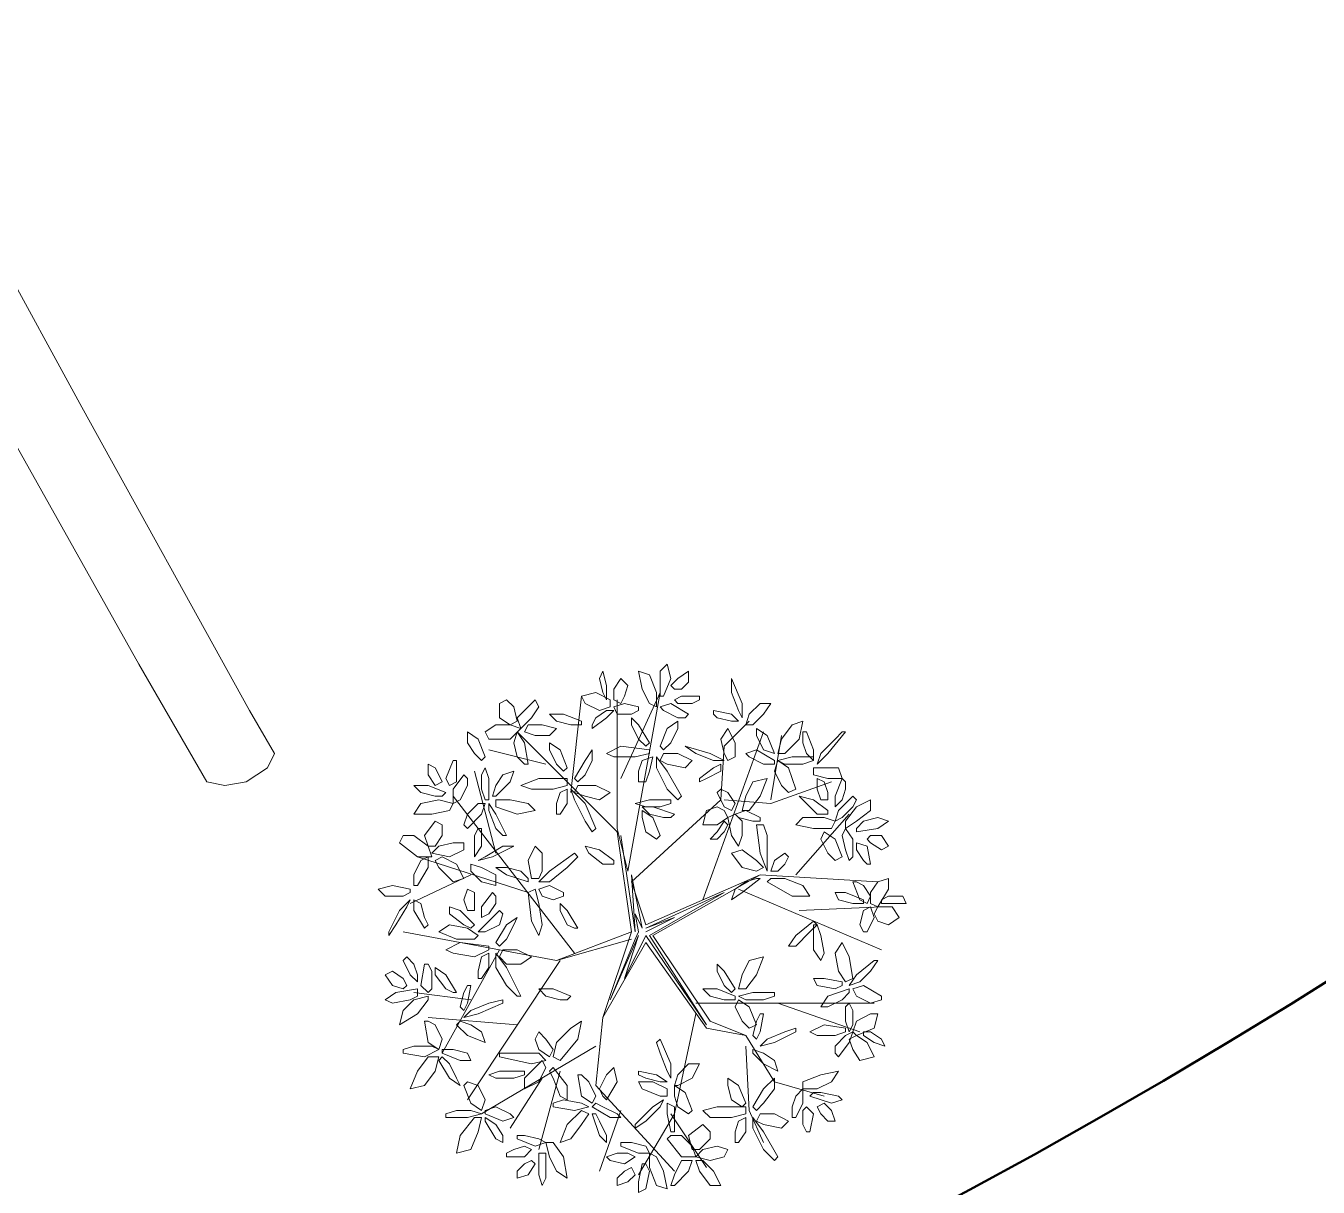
# Model space of a CAD drawing. Header units: millimetres. Extents: x 2424 to 2568, y 1542 to 1762.
# Drawn here: x 2518.33 to 2528.55, y 1628.91 to 1638.09 of the extents above; entities that cross this region are included whole.
import ezdxf

# ---------------------------------------------------------------- set-up
doc = ezdxf.new("R2010")
doc.units = ezdxf.units.MM
doc.layers.add('PDF_0', color=7, linetype='Continuous')

msp = doc.modelspace()

# ---------------------------------------------------------------- linework, layer by layer
at = {"layer": 'PDF_0', "lineweight": 9}
for points in [[(2510.382, 1648.803), (2519.221, 1633.045), (2519.757, 1632.114), (2519.899, 1632.085), (2520.068, 1632.114), (2520.238, 1632.226), (2520.294, 1632.339), (2520.096, 1632.678), (2518.769, 1635.079), (2516.764, 1638.75)], [(2522.638, 1632.029), (2522.723, 1632.791)], [(2523.033, 1632.142), (2523.344, 1632.82), (2523.09, 1631.408), (2523.005, 1631.746), (2523.005, 1632.763)], [(2524.05, 1632.594), (2523.852, 1632.396), (2523.824, 1631.972), (2523.118, 1631.323), (2523.231, 1630.984), (2524.135, 1631.379), (2523.287, 1630.899), (2523.739, 1630.221), (2524.022, 1630.109)], [(2524.643, 1629.628), (2524.248, 1629.741), (2524.022, 1630.109), (2523.711, 1630.165), (2523.231, 1630.843), (2522.892, 1630.25), (2523.118, 1630.927), (2523.005, 1631.718), (2522.214, 1632.509)], [(2523.683, 1631.182), (2524.163, 1632.509)], [(2524.219, 1631.972), (2524.304, 1632.481)], [(2522.44, 1632.255), (2521.988, 1632.368)], [(2522.045, 1631.549), (2521.875, 1632.198)], [(2523.852, 1631.972), (2524.219, 1631.944), (2524.699, 1632.114)], [(2522.666, 1630.758), (2521.706, 1632.001)], [(2524.417, 1631.379), (2524.841, 1631.859)], [(2523.033, 1631.69), (2523.146, 1630.927), (2523.118, 1631.379), (2523.203, 1630.956), (2523.146, 1631.069), (2523.174, 1630.927), (2523.146, 1630.871), (2522.949, 1630.391), (2523.174, 1630.899), (2523.062, 1630.56), (2523.231, 1630.899), (2523.711, 1630.193), (2523.259, 1630.899), (2523.852, 1631.238), (2523.231, 1630.956), (2523.457, 1631.04), (2523.231, 1630.927)], [(2522.299, 1631.238), (2521.424, 1631.52)], [(2521.847, 1631.379), (2521.367, 1631.153)], [(2524.135, 1631.379), (2525.067, 1631.323)], [(2523.965, 1631.266), (2525.095, 1630.786)], [(2524.445, 1631.097), (2525.095, 1631.125)], [(2522.525, 1630.702), (2521.311, 1630.927)], [(2523.118, 1630.871), (2522.525, 1630.702), (2523.118, 1630.927)], [(2522.073, 1630.786), (2521.621, 1629.967)], [(2522.553, 1630.702), (2521.819, 1629.6)], [(2521.847, 1630.391), (2521.395, 1630.447)], [(2523.626, 1630.278), (2523.457, 1629.487), (2523.174, 1629.007)], [(2523.626, 1630.363), (2525.038, 1630.363)], [(2524.276, 1630.363), (2524.925, 1630.137)], [(2522.214, 1630.193), (2521.508, 1630.25)], [(2522.892, 1630.25), (2522.836, 1629.713), (2523.457, 1629.035)], [(2522.836, 1630.024), (2521.932, 1629.487)], [(2524.022, 1630.024), (2524.05, 1629.515), (2524.163, 1629.261)], [(2522.412, 1629.77), (2522.158, 1629.374)], [(2522.553, 1629.826), (2522.384, 1629.205)], [(2523.033, 1629.515), (2522.864, 1629.035)], [(2523.429, 1629.487), (2523.711, 1629.064)]]:
    msp.add_lwpolyline(points, dxfattribs=at)
for points in [[(2523.344, 1632.848), (2523.344, 1632.989), (2523.4, 1633.045), (2523.429, 1632.932), (2523.372, 1632.791), (2523.344, 1632.791)], [(2522.92, 1632.763), (2522.92, 1632.791), (2522.92, 1632.876), (2522.892, 1632.989), (2522.864, 1632.932), (2522.892, 1632.82)], [(2523.033, 1632.735), (2522.977, 1632.763), (2522.977, 1632.848), (2523.033, 1632.932), (2523.09, 1632.876), (2523.062, 1632.791)], [(2523.316, 1632.707), (2523.259, 1632.735), (2523.203, 1632.848), (2523.174, 1632.989), (2523.259, 1632.961), (2523.316, 1632.82)], [(2523.457, 1632.848), (2523.429, 1632.876), (2523.485, 1632.932), (2523.57, 1632.989), (2523.57, 1632.904), (2523.513, 1632.848)], [(2523.909, 1632.82), (2523.909, 1632.932), (2523.993, 1632.735), (2523.993, 1632.622), (2523.965, 1632.678)], [(2522.186, 1632.707), (2522.214, 1632.594), (2522.158, 1632.565), (2522.073, 1632.622), (2522.073, 1632.735), (2522.13, 1632.763)], [(2522.356, 1632.763), (2522.384, 1632.707), (2522.327, 1632.622), (2522.243, 1632.537), (2522.214, 1632.622), (2522.299, 1632.707)], [(2522.864, 1632.678), (2522.751, 1632.735), (2522.723, 1632.791), (2522.836, 1632.82), (2522.949, 1632.763), (2522.949, 1632.707)], [(2523.118, 1632.65), (2523.005, 1632.65), (2522.977, 1632.707), (2523.062, 1632.735), (2523.174, 1632.707), (2523.174, 1632.678)], [(2523.485, 1632.622), (2523.372, 1632.678), (2523.344, 1632.707), (2523.429, 1632.735), (2523.57, 1632.65), (2523.542, 1632.622)], [(2523.598, 1632.735), (2523.485, 1632.735), (2523.457, 1632.763), (2523.513, 1632.791), (2523.655, 1632.791), (2523.655, 1632.763)], [(2524.022, 1632.565), (2524.078, 1632.565), (2524.163, 1632.65), (2524.219, 1632.735), (2524.135, 1632.735), (2524.05, 1632.65)], [(2522.638, 1632.565), (2522.525, 1632.594), (2522.468, 1632.65), (2522.581, 1632.65), (2522.723, 1632.594), (2522.723, 1632.565)], [(2522.836, 1632.622), (2522.92, 1632.678), (2522.977, 1632.678), (2522.92, 1632.622), (2522.807, 1632.537), (2522.807, 1632.565)], [(2523.174, 1632.452), (2523.118, 1632.565), (2523.118, 1632.622), (2523.174, 1632.565), (2523.259, 1632.424), (2523.231, 1632.396)], [(2523.796, 1632.622), (2523.909, 1632.594), (2523.965, 1632.594), (2523.909, 1632.65), (2523.767, 1632.678), (2523.767, 1632.65)], [(2522.045, 1632.565), (2522.158, 1632.565), (2522.243, 1632.537), (2522.158, 1632.452), (2521.988, 1632.452), (2521.96, 1632.509)], [(2522.271, 1632.509), (2522.299, 1632.565), (2522.412, 1632.565), (2522.525, 1632.537), (2522.468, 1632.481), (2522.356, 1632.481)], [(2523.429, 1632.424), (2523.485, 1632.537), (2523.485, 1632.594), (2523.4, 1632.537), (2523.344, 1632.396), (2523.372, 1632.368)], [(2523.88, 1632.283), (2523.937, 1632.311), (2523.937, 1632.424), (2523.88, 1632.537), (2523.824, 1632.452), (2523.852, 1632.339)], [(2524.163, 1632.368), (2524.248, 1632.339), (2524.191, 1632.481), (2524.106, 1632.537), (2524.106, 1632.481)], [(2524.276, 1632.339), (2524.332, 1632.339), (2524.445, 1632.452), (2524.473, 1632.594), (2524.389, 1632.565), (2524.304, 1632.452)], [(2521.875, 1632.339), (2521.819, 1632.424), (2521.819, 1632.509), (2521.904, 1632.452), (2521.96, 1632.311), (2521.932, 1632.283)], [(2522.214, 1632.311), (2522.186, 1632.424), (2522.214, 1632.509), (2522.271, 1632.424), (2522.299, 1632.255), (2522.271, 1632.255)], [(2522.525, 1632.255), (2522.468, 1632.368), (2522.468, 1632.424), (2522.553, 1632.368), (2522.61, 1632.226), (2522.581, 1632.198)], [(2524.473, 1632.424), (2524.502, 1632.339), (2524.558, 1632.283), (2524.558, 1632.368), (2524.502, 1632.509), (2524.473, 1632.509)], [(2524.728, 1632.452), (2524.615, 1632.339), (2524.586, 1632.255), (2524.671, 1632.339), (2524.812, 1632.509), (2524.784, 1632.509)], [(2522.751, 1632.17), (2522.807, 1632.283), (2522.807, 1632.368), (2522.751, 1632.283), (2522.666, 1632.142), (2522.694, 1632.114)], [(2523.146, 1632.311), (2522.977, 1632.311), (2522.92, 1632.339), (2523.033, 1632.396), (2523.259, 1632.368), (2523.259, 1632.339)], [(2523.344, 1632.283), (2523.372, 1632.339), (2523.485, 1632.339), (2523.598, 1632.283), (2523.542, 1632.226), (2523.4, 1632.255)], [(2523.626, 1632.339), (2523.542, 1632.396), (2523.739, 1632.339), (2523.852, 1632.283), (2523.767, 1632.283)], [(2524.163, 1632.255), (2524.05, 1632.311), (2524.022, 1632.339), (2524.106, 1632.368), (2524.248, 1632.283), (2524.248, 1632.255)], [(2521.621, 1632.114), (2521.565, 1632.085), (2521.508, 1632.17), (2521.508, 1632.255), (2521.565, 1632.226), (2521.593, 1632.17)], [(2521.734, 1632.226), (2521.734, 1632.114), (2521.678, 1632.085), (2521.65, 1632.142), (2521.706, 1632.283), (2521.734, 1632.283)], [(2521.932, 1632.057), (2521.932, 1632.17), (2521.96, 1632.226), (2521.988, 1632.142), (2521.988, 1631.972), (2521.96, 1631.972)], [(2523.174, 1632.114), (2523.231, 1632.114), (2523.259, 1632.198), (2523.287, 1632.311), (2523.203, 1632.283), (2523.174, 1632.198)], [(2523.4, 1632.057), (2523.316, 1632.226), (2523.316, 1632.311), (2523.4, 1632.198), (2523.513, 1632.001), (2523.485, 1631.972)], [(2523.711, 1632.142), (2523.824, 1632.198), (2523.824, 1632.255), (2523.767, 1632.226), (2523.655, 1632.142), (2523.655, 1632.114)], [(2524.304, 1632.085), (2524.248, 1632.198), (2524.276, 1632.283), (2524.361, 1632.226), (2524.417, 1632.057), (2524.361, 1632.029)], [(2524.473, 1632.255), (2524.332, 1632.255), (2524.276, 1632.283), (2524.389, 1632.311), (2524.558, 1632.311), (2524.558, 1632.283)], [(2524.558, 1632.226), (2524.558, 1632.17), (2524.671, 1632.142), (2524.784, 1632.142), (2524.756, 1632.226), (2524.643, 1632.226)], [(2521.819, 1632.085), (2521.762, 1631.972), (2521.706, 1631.944), (2521.706, 1632.057), (2521.791, 1632.17), (2521.819, 1632.142)], [(2522.045, 1632.085), (2522.101, 1632.17), (2522.186, 1632.198), (2522.158, 1632.114), (2522.045, 1632.001), (2522.017, 1632.001)], [(2522.497, 1632.057), (2522.327, 1632.057), (2522.243, 1632.085), (2522.384, 1632.142), (2522.61, 1632.142), (2522.61, 1632.085)], [(2523.993, 1631.888), (2524.05, 1631.888), (2524.135, 1632.001), (2524.191, 1632.142), (2524.078, 1632.114), (2524.022, 1632.001)], [(2524.671, 1631.972), (2524.615, 1631.972), (2524.586, 1632.057), (2524.586, 1632.142), (2524.643, 1632.114), (2524.671, 1632.029)], [(2524.812, 1632.057), (2524.784, 1631.972), (2524.728, 1631.916), (2524.728, 1632.001), (2524.784, 1632.142), (2524.812, 1632.114)], [(2521.565, 1632.001), (2521.452, 1632.029), (2521.395, 1632.085), (2521.508, 1632.085), (2521.65, 1632.029), (2521.621, 1632.001)], [(2522.525, 1631.859), (2522.553, 1631.859), (2522.61, 1631.944), (2522.61, 1632.057), (2522.553, 1632.029), (2522.525, 1631.944)], [(2522.751, 1631.803), (2522.666, 1631.972), (2522.638, 1632.057), (2522.751, 1631.944), (2522.836, 1631.746), (2522.807, 1631.718)], [(2522.666, 1632.029), (2522.694, 1632.085), (2522.836, 1632.085), (2522.949, 1632.029), (2522.864, 1631.972), (2522.751, 1632.001)], [(2523.88, 1632.029), (2523.937, 1631.944), (2523.909, 1631.888), (2523.852, 1631.916), (2523.796, 1632.029), (2523.824, 1632.057)], [(2521.706, 1631.944), (2521.678, 1631.888), (2521.537, 1631.859), (2521.395, 1631.859), (2521.452, 1631.944), (2521.593, 1631.972)], [(2521.819, 1631.859), (2521.904, 1631.944), (2521.96, 1631.944), (2521.932, 1631.859), (2521.819, 1631.746), (2521.791, 1631.775)], [(2522.045, 1631.746), (2521.988, 1631.888), (2521.988, 1631.944), (2522.045, 1631.859), (2522.13, 1631.69), (2522.101, 1631.69)], [(2522.045, 1631.972), (2522.045, 1631.916), (2522.214, 1631.859), (2522.356, 1631.888), (2522.299, 1631.944), (2522.158, 1631.972)], [(2523.344, 1631.916), (2523.231, 1631.916), (2523.146, 1631.944), (2523.259, 1631.972), (2523.429, 1631.972), (2523.429, 1631.944)], [(2523.372, 1631.831), (2523.259, 1631.859), (2523.203, 1631.916), (2523.287, 1631.916), (2523.457, 1631.859), (2523.429, 1631.831)], [(2523.852, 1631.888), (2523.88, 1631.831), (2523.796, 1631.775), (2523.683, 1631.775), (2523.711, 1631.888), (2523.796, 1631.916)], [(2524.586, 1631.859), (2524.502, 1631.944), (2524.445, 1632.001), (2524.558, 1631.972), (2524.671, 1631.888), (2524.671, 1631.859)], [(2524.869, 1631.916), (2524.784, 1631.831), (2524.728, 1631.803), (2524.756, 1631.888), (2524.869, 1632.001), (2524.897, 1631.972)], [(2524.812, 1631.746), (2524.812, 1631.803), (2524.897, 1631.916), (2525.01, 1631.972), (2525.01, 1631.888), (2524.897, 1631.803)], [(2523.231, 1631.718), (2523.203, 1631.831), (2523.203, 1631.888), (2523.287, 1631.831), (2523.344, 1631.69), (2523.316, 1631.662)], [(2523.993, 1631.803), (2523.993, 1631.69), (2523.965, 1631.605), (2523.909, 1631.69), (2523.88, 1631.831), (2523.937, 1631.859)], [(2524.078, 1631.803), (2523.965, 1631.831), (2523.937, 1631.859), (2524.022, 1631.888), (2524.135, 1631.831), (2524.135, 1631.803)], [(2524.728, 1631.803), (2524.699, 1631.746), (2524.558, 1631.746), (2524.417, 1631.775), (2524.473, 1631.831), (2524.643, 1631.831)], [(2524.954, 1631.803), (2525.067, 1631.831), (2525.151, 1631.803), (2525.067, 1631.746), (2524.897, 1631.718), (2524.897, 1631.746)], [(2521.621, 1631.69), (2521.565, 1631.605), (2521.508, 1631.605), (2521.48, 1631.69), (2521.565, 1631.803), (2521.621, 1631.775)], [(2521.875, 1631.69), (2521.875, 1631.577), (2521.875, 1631.52), (2521.932, 1631.605), (2521.932, 1631.746), (2521.904, 1631.746)], [(2523.88, 1631.775), (2523.852, 1631.803), (2523.796, 1631.718), (2523.739, 1631.662), (2523.796, 1631.662), (2523.852, 1631.718)], [(2524.191, 1631.69), (2524.191, 1631.492), (2524.191, 1631.408), (2524.135, 1631.549), (2524.106, 1631.775), (2524.163, 1631.775)], [(2524.671, 1631.549), (2524.615, 1631.662), (2524.643, 1631.718), (2524.728, 1631.662), (2524.784, 1631.52), (2524.728, 1631.492)], [(2524.812, 1631.577), (2524.784, 1631.69), (2524.812, 1631.746), (2524.869, 1631.662), (2524.869, 1631.52), (2524.841, 1631.492)], [(2521.395, 1631.69), (2521.508, 1631.605), (2521.537, 1631.52), (2521.424, 1631.52), (2521.282, 1631.633), (2521.311, 1631.69)], [(2521.791, 1631.633), (2521.791, 1631.577), (2521.678, 1631.52), (2521.537, 1631.549), (2521.593, 1631.605), (2521.706, 1631.633)], [(2522.101, 1631.605), (2522.186, 1631.605), (2522.017, 1631.52), (2521.904, 1631.492), (2521.96, 1631.52)], [(2522.384, 1631.351), (2522.327, 1631.351), (2522.299, 1631.492), (2522.356, 1631.605), (2522.412, 1631.549), (2522.412, 1631.408)], [(2522.892, 1631.464), (2522.779, 1631.549), (2522.751, 1631.605), (2522.864, 1631.577), (2522.977, 1631.492), (2522.977, 1631.464)], [(2524.954, 1631.492), (2524.897, 1631.577), (2524.897, 1631.633), (2524.982, 1631.605), (2525.01, 1631.464), (2524.982, 1631.464)], [(2524.982, 1631.662), (2525.01, 1631.69), (2525.095, 1631.69), (2525.151, 1631.605), (2525.095, 1631.577), (2525.01, 1631.633)], [(2521.395, 1631.379), (2521.452, 1631.492), (2521.508, 1631.52), (2521.508, 1631.436), (2521.424, 1631.295), (2521.395, 1631.295)], [(2521.565, 1631.492), (2521.621, 1631.52), (2521.734, 1631.464), (2521.791, 1631.351), (2521.706, 1631.323), (2521.593, 1631.436)], [(2522.61, 1631.436), (2522.468, 1631.323), (2522.384, 1631.323), (2522.468, 1631.408), (2522.666, 1631.549), (2522.694, 1631.52)], [(2524.163, 1631.436), (2524.106, 1631.408), (2523.993, 1631.436), (2523.909, 1631.549), (2523.993, 1631.577), (2524.106, 1631.492)], [(2524.361, 1631.52), (2524.332, 1631.549), (2524.248, 1631.492), (2524.219, 1631.408), (2524.276, 1631.408), (2524.332, 1631.464)], [(2521.847, 1631.464), (2521.847, 1631.408), (2521.932, 1631.323), (2522.045, 1631.295), (2522.045, 1631.379), (2521.932, 1631.436)], [(2522.243, 1631.408), (2522.13, 1631.436), (2522.045, 1631.436), (2522.13, 1631.379), (2522.299, 1631.323), (2522.299, 1631.351)], [(2521.367, 1631.238), (2521.367, 1631.266), (2521.226, 1631.295), (2521.113, 1631.266), (2521.169, 1631.21), (2521.311, 1631.21)], [(2522.581, 1631.21), (2522.581, 1631.238), (2522.468, 1631.295), (2522.384, 1631.266), (2522.412, 1631.21), (2522.497, 1631.182)], [(2524.022, 1631.323), (2523.937, 1631.266), (2523.909, 1631.182), (2523.993, 1631.238), (2524.135, 1631.351), (2524.106, 1631.351)], [(2524.332, 1631.351), (2524.473, 1631.295), (2524.53, 1631.21), (2524.389, 1631.21), (2524.191, 1631.323), (2524.219, 1631.351)], [(2524.954, 1631.295), (2525.01, 1631.21), (2524.982, 1631.153), (2524.925, 1631.182), (2524.869, 1631.323), (2524.897, 1631.323)], [(2525.01, 1631.238), (2525.067, 1631.323), (2525.151, 1631.351), (2525.151, 1631.266), (2525.067, 1631.125), (2525.01, 1631.153)], [(2521.875, 1631.097), (2521.819, 1631.097), (2521.791, 1631.182), (2521.819, 1631.266), (2521.875, 1631.238), (2521.875, 1631.153)], [(2522.045, 1631.153), (2521.988, 1631.069), (2521.932, 1631.04), (2521.932, 1631.125), (2522.017, 1631.238), (2522.045, 1631.21)], [(2522.384, 1631.153), (2522.412, 1630.984), (2522.384, 1630.899), (2522.327, 1631.012), (2522.299, 1631.238), (2522.356, 1631.266)], [(2524.869, 1631.153), (2524.756, 1631.182), (2524.728, 1631.238), (2524.812, 1631.238), (2524.954, 1631.182), (2524.954, 1631.153)], [(2525.095, 1631.182), (2525.095, 1631.153), (2525.208, 1631.153), (2525.292, 1631.153), (2525.264, 1631.21), (2525.151, 1631.21)], [(2521.254, 1630.984), (2521.339, 1631.125), (2521.367, 1631.182), (2521.282, 1631.097), (2521.198, 1630.927), (2521.198, 1630.899)], [(2521.48, 1631.04), (2521.452, 1631.153), (2521.395, 1631.182), (2521.395, 1631.097), (2521.48, 1630.956), (2521.508, 1630.984)], [(2521.791, 1630.984), (2521.678, 1631.069), (2521.678, 1631.125), (2521.762, 1631.097), (2521.875, 1630.984), (2521.847, 1630.956)], [(2522.073, 1630.984), (2521.96, 1630.927), (2521.904, 1630.927), (2521.96, 1630.984), (2522.073, 1631.097), (2522.101, 1631.069)], [(2522.61, 1630.984), (2522.553, 1631.097), (2522.553, 1631.153), (2522.61, 1631.097), (2522.694, 1630.956), (2522.666, 1630.956)], [(2524.925, 1630.984), (2524.954, 1631.097), (2525.01, 1631.125), (2525.038, 1631.04), (2524.982, 1630.927), (2524.954, 1630.927)], [(2525.038, 1631.069), (2525.067, 1631.125), (2525.179, 1631.125), (2525.236, 1631.04), (2525.151, 1630.984), (2525.067, 1631.012)], [(2522.13, 1630.871), (2522.186, 1630.984), (2522.214, 1631.04), (2522.13, 1630.984), (2522.045, 1630.843), (2522.073, 1630.814)], [(2524.53, 1630.927), (2524.417, 1630.814), (2524.361, 1630.814), (2524.417, 1630.899), (2524.558, 1631.012), (2524.586, 1630.984)], [(2521.904, 1630.899), (2521.875, 1630.871), (2521.734, 1630.871), (2521.593, 1630.927), (2521.678, 1630.984), (2521.819, 1630.956)], [(2524.615, 1630.899), (2524.643, 1630.758), (2524.615, 1630.702), (2524.558, 1630.786), (2524.558, 1630.984), (2524.586, 1630.984)], [(2521.875, 1630.73), (2521.706, 1630.758), (2521.65, 1630.786), (2521.762, 1630.843), (2521.988, 1630.814), (2521.988, 1630.786)], [(2522.073, 1630.73), (2522.101, 1630.786), (2522.214, 1630.786), (2522.327, 1630.73), (2522.243, 1630.673), (2522.13, 1630.673)], [(2524.812, 1630.532), (2524.869, 1630.56), (2524.841, 1630.73), (2524.784, 1630.843), (2524.728, 1630.758), (2524.756, 1630.617)], [(2521.395, 1630.673), (2521.424, 1630.589), (2521.424, 1630.532), (2521.367, 1630.589), (2521.311, 1630.702), (2521.339, 1630.73)], [(2521.904, 1630.56), (2521.932, 1630.56), (2521.988, 1630.645), (2521.988, 1630.758), (2521.932, 1630.73), (2521.904, 1630.617)], [(2522.13, 1630.504), (2522.045, 1630.645), (2522.045, 1630.758), (2522.13, 1630.645), (2522.243, 1630.419), (2522.214, 1630.419)], [(2523.965, 1630.476), (2524.022, 1630.476), (2524.106, 1630.589), (2524.163, 1630.73), (2524.05, 1630.702), (2523.993, 1630.589)], [(2525.01, 1630.617), (2524.925, 1630.532), (2524.841, 1630.504), (2524.897, 1630.589), (2525.038, 1630.702), (2525.067, 1630.702)], [(2521.339, 1630.504), (2521.311, 1630.476), (2521.226, 1630.504), (2521.169, 1630.589), (2521.226, 1630.617), (2521.311, 1630.56)], [(2521.537, 1630.617), (2521.537, 1630.476), (2521.508, 1630.447), (2521.452, 1630.504), (2521.48, 1630.673), (2521.508, 1630.673)], [(2521.65, 1630.476), (2521.565, 1630.589), (2521.565, 1630.645), (2521.65, 1630.589), (2521.734, 1630.447), (2521.706, 1630.447)], [(2523.852, 1630.504), (2523.796, 1630.617), (2523.796, 1630.673), (2523.852, 1630.617), (2523.937, 1630.476), (2523.909, 1630.447)], [(2521.367, 1630.391), (2521.226, 1630.363), (2521.169, 1630.391), (2521.254, 1630.447), (2521.424, 1630.476), (2521.424, 1630.419)], [(2521.791, 1630.447), (2521.762, 1630.334), (2521.791, 1630.306), (2521.819, 1630.363), (2521.847, 1630.504), (2521.819, 1630.504)], [(2522.553, 1630.391), (2522.44, 1630.419), (2522.384, 1630.476), (2522.497, 1630.476), (2522.638, 1630.419), (2522.61, 1630.391)], [(2523.852, 1630.391), (2523.739, 1630.419), (2523.683, 1630.476), (2523.796, 1630.476), (2523.937, 1630.419), (2523.937, 1630.391)], [(2524.728, 1630.476), (2524.586, 1630.504), (2524.558, 1630.56), (2524.643, 1630.56), (2524.784, 1630.532), (2524.784, 1630.504)], [(2524.784, 1630.391), (2524.671, 1630.334), (2524.615, 1630.334), (2524.671, 1630.419), (2524.841, 1630.476), (2524.841, 1630.447)], [(2525.01, 1630.363), (2524.897, 1630.419), (2524.869, 1630.476), (2524.954, 1630.504), (2525.095, 1630.419), (2525.095, 1630.391)], [(2521.508, 1630.419), (2521.508, 1630.391), (2521.424, 1630.278), (2521.282, 1630.193), (2521.311, 1630.306), (2521.395, 1630.391)], [(2521.988, 1630.363), (2521.847, 1630.306), (2521.791, 1630.25), (2521.904, 1630.278), (2522.101, 1630.363), (2522.101, 1630.391)], [(2523.993, 1630.221), (2523.937, 1630.334), (2523.965, 1630.391), (2524.05, 1630.334), (2524.106, 1630.193), (2524.05, 1630.165)], [(2524.163, 1630.391), (2524.022, 1630.391), (2523.965, 1630.419), (2524.078, 1630.447), (2524.248, 1630.447), (2524.248, 1630.419)], [(2524.106, 1630.221), (2524.078, 1630.109), (2524.106, 1630.08), (2524.135, 1630.137), (2524.163, 1630.278), (2524.135, 1630.278)], [(2524.869, 1630.306), (2524.869, 1630.193), (2524.841, 1630.137), (2524.812, 1630.221), (2524.812, 1630.334), (2524.841, 1630.363)], [(2524.897, 1630.221), (2525.01, 1630.278), (2525.067, 1630.278), (2525.038, 1630.165), (2524.897, 1630.109), (2524.869, 1630.137)], [(2521.565, 1630.193), (2521.621, 1630.08), (2521.593, 1629.996), (2521.508, 1630.052), (2521.48, 1630.221), (2521.508, 1630.221)], [(2521.762, 1630.221), (2521.734, 1630.193), (2521.819, 1630.109), (2521.96, 1630.052), (2521.932, 1630.137), (2521.847, 1630.193)], [(2522.525, 1630.052), (2522.638, 1630.165), (2522.723, 1630.221), (2522.694, 1630.08), (2522.553, 1629.911), (2522.497, 1629.939)], [(2524.728, 1630.109), (2524.586, 1630.109), (2524.53, 1630.137), (2524.643, 1630.193), (2524.812, 1630.165), (2524.812, 1630.137)], [(2522.384, 1630.137), (2522.356, 1630.08), (2522.384, 1629.996), (2522.468, 1629.939), (2522.497, 1629.996), (2522.44, 1630.08)], [(2523.344, 1629.967), (2523.4, 1629.826), (2523.429, 1629.77), (2523.429, 1629.883), (2523.344, 1630.08), (2523.316, 1630.052)], [(2524.332, 1630.137), (2524.191, 1630.08), (2524.135, 1630.024), (2524.248, 1630.052), (2524.417, 1630.137), (2524.417, 1630.165)], [(2524.728, 1630.024), (2524.812, 1630.109), (2524.869, 1630.137), (2524.841, 1630.052), (2524.756, 1629.939), (2524.728, 1629.967)], [(2524.841, 1630.08), (2524.897, 1630.109), (2524.982, 1630.052), (2525.038, 1629.939), (2524.925, 1629.911), (2524.869, 1629.996)], [(2524.954, 1630.137), (2524.954, 1630.109), (2525.038, 1630.052), (2525.123, 1630.024), (2525.095, 1630.08), (2525.01, 1630.137)], [(2521.395, 1630.024), (2521.537, 1630.024), (2521.593, 1629.996), (2521.48, 1629.939), (2521.311, 1629.967), (2521.311, 1629.996)], [(2521.706, 1629.996), (2521.819, 1629.967), (2521.847, 1629.911), (2521.762, 1629.911), (2521.621, 1629.967), (2521.621, 1629.996)], [(2522.186, 1629.967), (2522.384, 1629.967), (2522.44, 1629.911), (2522.327, 1629.883), (2522.073, 1629.939), (2522.073, 1629.967)], [(2524.078, 1629.996), (2524.078, 1629.967), (2524.163, 1629.883), (2524.276, 1629.826), (2524.248, 1629.911), (2524.163, 1629.967)], [(2521.593, 1629.939), (2521.508, 1629.939), (2521.424, 1629.826), (2521.367, 1629.685), (2521.48, 1629.713), (2521.565, 1629.826)], [(2521.678, 1629.883), (2521.734, 1629.77), (2521.762, 1629.713), (2521.678, 1629.77), (2521.593, 1629.911), (2521.621, 1629.939)], [(2522.412, 1629.911), (2522.44, 1629.854), (2522.384, 1629.741), (2522.271, 1629.685), (2522.271, 1629.77), (2522.356, 1629.854)], [(2523.457, 1629.713), (2523.485, 1629.713), (2523.598, 1629.77), (2523.655, 1629.883), (2523.57, 1629.883), (2523.485, 1629.798)], [(2522.186, 1629.77), (2522.045, 1629.77), (2521.988, 1629.798), (2522.073, 1629.826), (2522.271, 1629.826), (2522.271, 1629.798)], [(2522.497, 1629.77), (2522.553, 1629.628), (2522.61, 1629.6), (2522.61, 1629.713), (2522.497, 1629.854), (2522.468, 1629.826)], [(2522.779, 1629.741), (2522.836, 1629.628), (2522.807, 1629.572), (2522.723, 1629.628), (2522.694, 1629.798), (2522.723, 1629.798)], [(2522.864, 1629.685), (2522.92, 1629.798), (2522.977, 1629.854), (2523.005, 1629.741), (2522.92, 1629.6), (2522.892, 1629.628)], [(2523.231, 1629.77), (2523.344, 1629.741), (2523.4, 1629.741), (2523.316, 1629.798), (2523.174, 1629.826), (2523.174, 1629.798)], [(2523.909, 1629.6), (2523.88, 1629.713), (2523.88, 1629.77), (2523.965, 1629.713), (2524.022, 1629.572), (2523.993, 1629.544)], [(2524.163, 1629.572), (2524.248, 1629.685), (2524.248, 1629.77), (2524.163, 1629.685), (2524.078, 1629.544), (2524.106, 1629.515)], [(2524.473, 1629.685), (2524.473, 1629.741), (2524.615, 1629.798), (2524.756, 1629.826), (2524.699, 1629.741), (2524.586, 1629.685)], [(2521.904, 1629.713), (2521.96, 1629.6), (2521.932, 1629.515), (2521.847, 1629.572), (2521.791, 1629.713), (2521.819, 1629.741)], [(2523.4, 1629.628), (2523.4, 1629.685), (2523.287, 1629.741), (2523.174, 1629.741), (2523.203, 1629.685), (2523.344, 1629.628)], [(2523.485, 1629.544), (2523.457, 1629.628), (2523.457, 1629.713), (2523.542, 1629.657), (2523.598, 1629.515), (2523.57, 1629.487)], [(2524.389, 1629.544), (2524.417, 1629.628), (2524.473, 1629.685), (2524.473, 1629.572), (2524.417, 1629.459), (2524.389, 1629.459)], [(2524.615, 1629.657), (2524.756, 1629.628), (2524.784, 1629.6), (2524.699, 1629.572), (2524.53, 1629.628), (2524.558, 1629.657)], [(2522.581, 1629.6), (2522.723, 1629.572), (2522.779, 1629.544), (2522.666, 1629.515), (2522.497, 1629.544), (2522.497, 1629.572)], [(2522.892, 1629.544), (2523.005, 1629.487), (2523.033, 1629.459), (2522.949, 1629.459), (2522.807, 1629.544), (2522.836, 1629.572)], [(2523.231, 1629.431), (2523.344, 1629.544), (2523.372, 1629.6), (2523.287, 1629.544), (2523.146, 1629.403), (2523.146, 1629.374)], [(2523.457, 1629.431), (2523.457, 1629.544), (2523.4, 1629.572), (2523.4, 1629.487), (2523.429, 1629.346), (2523.457, 1629.346)], [(2524.586, 1629.544), (2524.643, 1629.572), (2524.699, 1629.515), (2524.728, 1629.431), (2524.671, 1629.431), (2524.615, 1629.487)], [(2521.734, 1629.515), (2521.847, 1629.515), (2521.932, 1629.487), (2521.819, 1629.459), (2521.65, 1629.459), (2521.65, 1629.487)], [(2521.932, 1629.459), (2521.875, 1629.459), (2521.762, 1629.318), (2521.734, 1629.177), (2521.847, 1629.205), (2521.904, 1629.346)], [(2522.045, 1629.544), (2522.158, 1629.487), (2522.186, 1629.459), (2522.101, 1629.431), (2521.96, 1629.487), (2521.96, 1629.515)], [(2522.045, 1629.403), (2522.101, 1629.318), (2522.101, 1629.261), (2522.045, 1629.29), (2521.96, 1629.431), (2521.96, 1629.459)], [(2522.779, 1629.487), (2522.723, 1629.515), (2522.61, 1629.403), (2522.553, 1629.261), (2522.638, 1629.29), (2522.723, 1629.403)], [(2522.864, 1629.431), (2522.92, 1629.318), (2522.92, 1629.261), (2522.864, 1629.318), (2522.807, 1629.487), (2522.836, 1629.487)], [(2523.909, 1629.459), (2523.739, 1629.459), (2523.683, 1629.515), (2523.796, 1629.544), (2524.022, 1629.544), (2524.022, 1629.487)], [(2523.937, 1629.261), (2523.965, 1629.261), (2524.022, 1629.346), (2524.022, 1629.459), (2523.965, 1629.431), (2523.937, 1629.346)], [(2524.163, 1629.205), (2524.078, 1629.374), (2524.078, 1629.459), (2524.163, 1629.346), (2524.276, 1629.148), (2524.248, 1629.12)], [(2524.106, 1629.431), (2524.135, 1629.487), (2524.248, 1629.487), (2524.361, 1629.431), (2524.304, 1629.374), (2524.163, 1629.403)], [(2524.473, 1629.403), (2524.473, 1629.515), (2524.502, 1629.544), (2524.558, 1629.487), (2524.53, 1629.346), (2524.502, 1629.346)], [(2523.739, 1629.29), (2523.655, 1629.205), (2523.598, 1629.205), (2523.57, 1629.318), (2523.683, 1629.403), (2523.739, 1629.346)], [(2522.271, 1629.318), (2522.384, 1629.29), (2522.44, 1629.261), (2522.356, 1629.233), (2522.214, 1629.29), (2522.214, 1629.318)], [(2522.44, 1629.261), (2522.497, 1629.261), (2522.581, 1629.148), (2522.61, 1628.979), (2522.525, 1629.035), (2522.468, 1629.148)], [(2523.118, 1629.261), (2523.231, 1629.233), (2523.259, 1629.177), (2523.174, 1629.177), (2523.033, 1629.233), (2523.033, 1629.261)], [(2523.513, 1629.318), (2523.598, 1629.233), (2523.626, 1629.148), (2523.513, 1629.148), (2523.4, 1629.29), (2523.429, 1629.318)], [(2522.186, 1629.205), (2522.271, 1629.233), (2522.327, 1629.205), (2522.271, 1629.148), (2522.13, 1629.148), (2522.13, 1629.177)], [(2522.44, 1629.12), (2522.44, 1628.979), (2522.412, 1628.922), (2522.384, 1629.007), (2522.384, 1629.177), (2522.44, 1629.177)], [(2523.005, 1629.177), (2523.09, 1629.177), (2523.146, 1629.148), (2523.062, 1629.092), (2522.949, 1629.12), (2522.92, 1629.148)], [(2523.259, 1629.177), (2523.316, 1629.148), (2523.372, 1629.035), (2523.4, 1628.894), (2523.316, 1628.922), (2523.259, 1629.064)], [(2523.88, 1629.205), (2523.852, 1629.148), (2523.739, 1629.12), (2523.626, 1629.148), (2523.683, 1629.205), (2523.796, 1629.233)], [(2522.327, 1629.12), (2522.356, 1629.092), (2522.299, 1629.007), (2522.214, 1628.979), (2522.214, 1629.035), (2522.271, 1629.092)], [(2523.118, 1629.064), (2523.146, 1629.007), (2523.09, 1628.951), (2523.005, 1628.922), (2523.005, 1628.979), (2523.062, 1629.035)], [(2523.259, 1629.035), (2523.231, 1628.894), (2523.174, 1628.866), (2523.174, 1628.951), (2523.203, 1629.092), (2523.231, 1629.092)], [(2523.457, 1629.007), (2523.513, 1629.12), (2523.598, 1629.12), (2523.57, 1629.035), (2523.457, 1628.922), (2523.429, 1628.922)], [(2523.626, 1629.12), (2523.683, 1629.12), (2523.767, 1629.035), (2523.824, 1628.922), (2523.739, 1628.922), (2523.655, 1629.035)]]:
    msp.add_lwpolyline(points, close=True, dxfattribs=at)
at = {"layer": 'PDF_0', "lineweight": 50}
msp.add_arc((2501.698, 1673.414), 50.62, 235.8655, 321.5039, dxfattribs=at)

doc.saveas('drawing.dxf')
